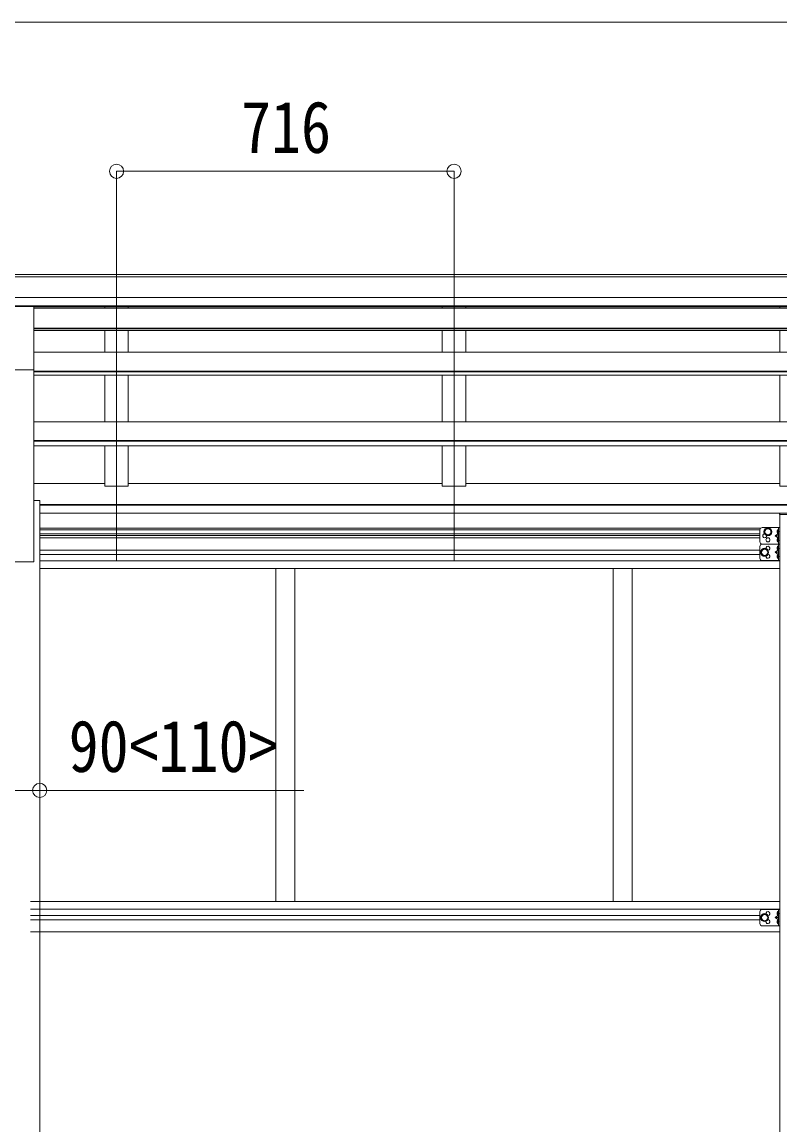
# Model space of a CAD drawing. Units: millimetres at full size, sheet at 1:30; details may follow other scales. Extents: x -8385 to 8479, y -5853 to 5787.
# Drawn here: x -151 to 1457, y 309 to 2649 of the extents above; entities that cross this region are included whole.
import ezdxf
from ezdxf.enums import TextEntityAlignment as Align

# ---------------------------------------------------------------- set-up
doc = ezdxf.new("R2010")
doc.units = ezdxf.units.MM
doc.header["$LTSCALE"] = 30
doc.header["$PDMODE"] = 32
doc.header["$PDSIZE"] = 30
for name, color, linetype, lineweight in [('0-1_本体', 4, 'Continuous', 9), ('0-2_部品', 7, 'Continuous', 9), ('0-8_PARTS2', 2, 'Continuous', 9), ('0-A_寸法', 4, 'Continuous', 9), ('1-1_GLASS', 4, 'Continuous', 9), ('1-2_GLASS_SEAL', 7, 'Continuous', 9)]:
    doc.layers.add(name, color=color, linetype=linetype, lineweight=lineweight)
doc.styles.add('ＭＳ ゴシック', font='')
doc.styles.get('ＭＳ ゴシック').set_extended_font_data('MS Gothic')

msp = doc.modelspace()

# ---------------------------------------------------------------- linework, layer by layer
at = {"layer": '0-1_本体'}
for p, q in [((-1376.19, 2113.2), (4328.81, 2113.2)), ((-1376.19, 2107.84), (4328.81, 2107.84)), ((-1376.19, 2064.32), (4338.81, 2064.32)), ((-1376.19, 2046.65), (4338.81, 2046.65)), ((-126.19, 2044.28), (3088.81, 2044.28)), ((-126.19, 2041.32), (3088.81, 2041.32)), ((24.31, 2044.28), (24.31, 2041.32)), ((74.31, 2044.28), (74.31, 2041.32)), ((740.31, 2044.28), (740.31, 2041.32)), ((790.31, 2044.28), (790.31, 2041.32)), ((1456.31, 2044.28), (1456.31, 2041.32)), ((-126.19, 1999.37), (3088.81, 1999.37)), ((-126.19, 1997.67), (3088.81, 1997.67)), ((-126.19, 1993.89), (3088.81, 1993.89)), ((24.31, 1993.89), (24.31, 1948.46)), ((74.31, 1993.89), (74.31, 1948.46)), ((740.31, 1993.89), (740.31, 1948.46)), ((790.31, 1993.89), (790.31, 1948.46)), ((1456.31, 1993.89), (1456.31, 1948.46)), ((-126.19, 1948.46), (3088.81, 1948.46)), ((-126.19, 1503.67), (-126.19, 1910.62)), ((-126.19, 1907.88), (3088.81, 1907.88)), ((-126.19, 1906.19), (3088.81, 1906.19)), ((-126.19, 1899.32), (3088.81, 1899.32)), ((24.31, 1899.32), (24.31, 1800.22)), ((74.31, 1899.32), (74.31, 1800.22)), ((740.31, 1899.32), (740.31, 1800.22)), ((790.31, 1899.32), (790.31, 1800.22)), ((1456.31, 1899.32), (1456.31, 1800.22)), ((-126.19, 1800.22), (3088.81, 1800.22)), ((-126.19, 1761.08), (3088.81, 1761.08)), ((-126.19, 1759.41), (3088.81, 1759.41)), ((-126.19, 1749.77), (3088.81, 1749.77)), ((24.31, 1749.77), (24.31, 1664.27)), ((740.31, 1749.77), (740.31, 1664.27)), ((1456.31, 1749.77), (1456.31, 1664.27)), ((-126.19, 1669.49), (24.31, 1669.49)), ((74.31, 1669.49), (740.31, 1669.49)), ((790.31, 1669.49), (1456.31, 1669.49)), ((-126.19, 1633.67), (-113.69, 1633.67)), ((-113.69, 1633.67), (-113.69, -1246.33)), ((-113.69, 1625.18), (3076.31, 1625.18)), ((-113.69, 1623.8), (3076.31, 1623.8)), ((-113.69, 1606.62), (3076.31, 1606.62)), ((-211.19, 1503.67), (-126.19, 1503.67))]:
    msp.add_line(p, q, dxfattribs=at)
for points in [[(74.31, 1749.77), (74.31, 1664.27), (24.31, 1664.27)], [(790.31, 1749.77), (790.31, 1664.27), (740.31, 1664.27)], [(1506.31, 1749.77), (1506.31, 1664.27), (1456.31, 1664.27)]]:
    msp.add_lwpolyline(points, dxfattribs=at)
at = {"layer": '0-2_部品'}
for p, q in [((-211.19, 2044.78), (-126.19, 2044.78)), ((-126.19, 1910.62), (-126.19, 2044.78)), ((-211.19, 1910.62), (-126.19, 1910.62))]:
    msp.add_line(p, q, dxfattribs=at)
at = {"layer": '0-8_PARTS2'}
for p, q in [((49.31, 1506.42), (49.31, 2168.95)), ((765.31, 1506.42), (765.31, 2168.95))]:
    msp.add_line(p, q, dxfattribs=at)
at = {"layer": '0-A_寸法', "color": 6}
for p, q in [((-1382.69, 2648.58), (4345.31, 2648.58)), ((49.31, 2331.96), (765.31, 2331.96)), ((49.31, 2331.96), (49.31, 2122.31)), ((765.31, 2331.96), (765.31, 2122.31)), ((-223.69, 1018.58), (-113.69, 1018.58)), ((-113.69, 1018.58), (446.73, 1018.58))]:
    msp.add_line(p, q, dxfattribs=at)
for p in [(49.31, 2331.96), (765.31, 2331.96), (-113.69, 1018.58)]:
    msp.add_point(p, dxfattribs=at)
at = {"layer": '1-1_GLASS'}
for p, q in [((1456.3, 1603.55), (1456.3, -949.78)), ((-113.69, 1575.09), (1416.3, 1575.09)), ((-113.69, 1571.59), (1414.3, 1571.59)), ((-113.69, 1562.59), (1414.3, 1562.59)), ((-113.69, 1559.09), (1414.3, 1559.09)), ((1414.3, 1554.09), (-113.69, 1554.09)), ((-113.69, 1528.09), (1414.3, 1528.09)), ((-113.69, 1519.09), (1414.3, 1519.09)), ((-113.69, 1505.59), (1456.3, 1505.59)), ((-113.69, 1489.59), (1456.3, 1489.59)), ((387.3, 1489.59), (387.3, 782.59)), ((427.3, 1489.59), (427.3, 782.59)), ((1103.3, 1489.59), (1103.3, 782.59)), ((1143.3, 1489.59), (1143.3, 782.59)), ((-133.49, 782.59), (1456.3, 782.59)), ((-133.49, 766.59), (1456.3, 766.59)), ((-133.49, 753.09), (1414.3, 753.09)), ((-133.49, 744.09), (1414.3, 744.09)), ((-133.49, 718.09), (1456.3, 718.09))]:
    msp.add_line(p, q, dxfattribs=at)
at = {"layer": '1-2_GLASS_SEAL'}
for p, q in [((1455.81, 1605.05), (1455.81, 1603.55)), ((1506.81, 1603.55), (1455.81, 1603.55)), ((1414.31, 1571.09), (1414.31, 1546.09)), ((1419.31, 1576.09), (1456.31, 1576.09)), ((1453.31, 1571.59), (1452.5, 1571.45)), ((1453.81, 1576.09), (1453.81, 1541.09)), ((1456.31, 1576.09), (1456.31, 1541.09)), ((1453.81, 1558.59), (1446.81, 1558.59)), ((1453.31, 1563.59), (1452.5, 1563.73)), ((1453.31, 1553.59), (1452.5, 1553.45)), ((1453.31, 1545.59), (1452.5, 1545.73)), ((1453.31, 1563.59), (1453.81, 1563.68)), ((1453.31, 1545.59), (1453.81, 1545.68)), ((1414.31, 1536.09), (1414.31, 1511.09)), ((1419.31, 1541.09), (1456.31, 1541.09)), ((1453.81, 1523.59), (1446.81, 1523.59)), ((1453.31, 1536.59), (1452.5, 1536.45)), ((1453.31, 1528.59), (1452.5, 1528.73)), ((1453.31, 1528.59), (1453.81, 1528.68)), ((1453.81, 1541.09), (1453.81, 1506.09)), ((1419.31, 1506.09), (1456.31, 1506.09)), ((1453.31, 1518.59), (1452.5, 1518.45)), ((1453.31, 1510.59), (1452.5, 1510.73)), ((1453.31, 1510.59), (1453.81, 1510.68)), ((1414.31, 761.09), (1414.31, 736.09)), ((1419.31, 766.09), (1456.31, 766.09)), ((1453.31, 761.59), (1452.5, 761.45)), ((1453.31, 753.59), (1452.5, 753.73)), ((1453.31, 753.59), (1453.81, 753.68)), ((1453.81, 766.09), (1453.81, 731.09)), ((1456.31, 766.09), (1456.31, 731.09)), ((1419.31, 731.09), (1456.31, 731.09)), ((1453.81, 748.59), (1446.81, 748.59)), ((1453.31, 743.59), (1452.5, 743.45)), ((1453.31, 735.59), (1452.5, 735.73)), ((1453.31, 735.59), (1453.81, 735.68))]:
    msp.add_line(p, q, dxfattribs=at)
for points in [[(1431.31, 1559.58), (1437.81, 1563.33), (1437.81, 1570.84), (1431.31, 1574.59), (1424.81, 1570.84), (1424.81, 1563.33)], [(1424.31, 1516.08), (1430.81, 1519.83), (1430.81, 1527.34), (1424.31, 1531.09), (1417.81, 1527.34), (1417.81, 1519.83)], [(1424.31, 741.08), (1430.81, 744.83), (1430.81, 752.34), (1424.31, 756.09), (1417.81, 752.34), (1417.81, 744.83)]]:
    msp.add_lwpolyline(points, close=True, dxfattribs=at)
for points in [[(1454.19, 1567.59), (1453.56, 1568.77), (1451.33, 1569.89)], [(1453.31, 1563.59), (1453.31, 1571.59), (1453.81, 1571.5), (1453.81, 1563.68)], [(1453.81, 1563.59), (1446.81, 1558.59), (1453.81, 1553.59)], [(1454.19, 1567.59), (1453.56, 1566.4), (1451.33, 1565.29)], [(1454.19, 1549.59), (1453.56, 1550.77), (1451.33, 1551.89)], [(1454.19, 1549.59), (1453.56, 1548.4), (1451.33, 1547.29)], [(1453.31, 1545.59), (1453.31, 1553.59), (1453.81, 1553.5), (1453.81, 1545.68)], [(1419.31, 1541.09), (1456.31, 1541.09), (1456.31, 1506.09)], [(1453.81, 1528.59), (1446.81, 1523.59), (1453.81, 1518.59)], [(1454.19, 1532.59), (1453.56, 1533.77), (1451.33, 1534.89)], [(1454.19, 1532.59), (1453.56, 1531.4), (1451.33, 1530.29)], [(1453.31, 1528.59), (1453.31, 1536.59), (1453.81, 1536.5), (1453.81, 1528.68)], [(1454.19, 1514.59), (1453.56, 1515.77), (1451.33, 1516.89)], [(1454.19, 1514.59), (1453.56, 1513.4), (1451.33, 1512.29)], [(1453.31, 1510.59), (1453.31, 1518.59), (1453.81, 1518.5), (1453.81, 1510.68)], [(1453.81, 753.59), (1446.81, 748.59), (1453.81, 743.59)], [(1454.19, 757.59), (1453.56, 758.77), (1451.33, 759.89)], [(1454.19, 757.59), (1453.56, 756.4), (1451.33, 755.29)], [(1453.31, 753.59), (1453.31, 761.59), (1453.81, 761.5), (1453.81, 753.68)], [(1454.19, 739.59), (1453.56, 740.77), (1451.33, 741.89)], [(1454.19, 739.59), (1453.56, 738.4), (1451.33, 737.29)], [(1453.31, 735.59), (1453.31, 743.59), (1453.81, 743.5), (1453.81, 735.68)]]:
    msp.add_lwpolyline(points, dxfattribs=at)
for centre, radius in [((1431.31, 1567.09), 8.5), ((1431.31, 1567.09), 7.5), ((1431.31, 1567.09), 6.5), ((1431.31, 1550.09), 4.25), ((1424.31, 1523.59), 8.5), ((1424.31, 1523.59), 7.5), ((1424.31, 1523.59), 6.5), ((1424.31, 748.59), 8.5), ((1424.31, 748.59), 7.5), ((1424.31, 748.59), 6.5)]:
    msp.add_circle(centre, radius, dxfattribs=at)
for centre, radius, start, end in [((1457.31, 1605.05), 1.5, 90, 180), ((1419.31, 1571.09), 5, 90, 180), ((1457.41, 1567.59), 6.5, 147.94412, 212.05588), ((1452.66, 1570.56), 0.9, 100, 147.94412), ((1419.31, 1546.09), 5, 180, 270), ((1424.31, 1558.59), 4.25, 94.76077, 6.29431), ((1457.41, 1549.59), 6.5, 147.94412, 212.05588), ((1452.66, 1564.62), 0.9, 212.05588, 260), ((1452.66, 1552.56), 0.9, 100, 147.94412), ((1452.66, 1546.62), 0.9, 212.05588, 260), ((1419.31, 1536.09), 5, 90, 180), ((1431.31, 1532.09), 4.25, 274.76077, 186.29431), ((1457.41, 1532.59), 6.5, 147.94412, 212.05588), ((1452.66, 1535.56), 0.9, 100, 147.94412), ((1452.66, 1529.62), 0.9, 212.05588, 260), ((1419.31, 1511.09), 5, 180, 270), ((1431.31, 1515.09), 4.25, 173.70569, 85.23923), ((1457.41, 1514.59), 6.5, 147.94412, 212.05588), ((1452.66, 1517.56), 0.9, 100, 147.94412), ((1452.66, 1511.62), 0.9, 212.05588, 260), ((1419.31, 761.09), 5, 90, 180), ((1431.31, 757.09), 4.25, 274.76077, 186.29431), ((1457.41, 757.59), 6.5, 147.94412, 212.05588), ((1452.66, 760.56), 0.9, 100, 147.94412), ((1452.66, 754.62), 0.9, 212.05588, 260), ((1419.31, 736.09), 5, 180, 270), ((1431.31, 740.09), 4.25, 173.70569, 85.23923), ((1457.41, 739.59), 6.5, 147.94412, 212.05588), ((1452.66, 742.56), 0.9, 100, 147.94412), ((1452.66, 736.62), 0.9, 212.05588, 260)]:
    msp.add_arc(centre, radius, start, end, dxfattribs=at)

# ---------------------------------------------------------------- texts
at = {"layer": '0-A_寸法', "color": 7, "style": 'ＭＳ ゴシック', "width": 0.85}
for s, p in [('716', (313.56, 2337.96)), ('90<110>', (-52.23, 1024.58))]:
    msp.add_text(s, height=110, dxfattribs=at).set_placement(p, align=Align.BOTTOM_LEFT)

doc.saveas('drawing.dxf')
